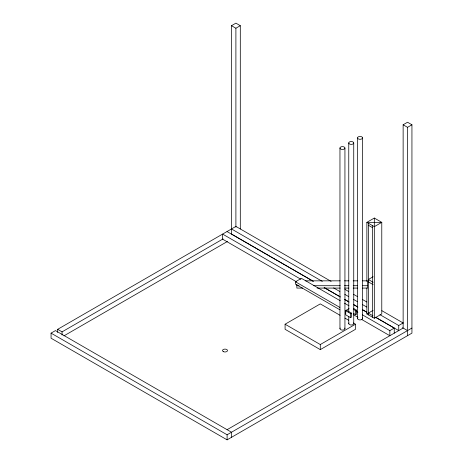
<?xml version="1.0" encoding="UTF-8"?>
<svg xmlns="http://www.w3.org/2000/svg" width="463" height="463" viewBox="0 0 463 463"><rect width="100%" height="100%" fill="white"/><g stroke="black" fill="none" stroke-linecap="round" stroke-linejoin="round"><path stroke-width="0.69" d="M313.549 281.411L231.5 234.041L231.5 25.691L235.899 23.15L240.303 25.691L240.303 228.959M231.5 25.691L235.899 28.231L240.303 25.691M227.101 429.687L403.134 328.053L403.134 124.784L407.538 122.244L411.937 124.784L411.937 333.134L227.101 439.85L51.063 338.216L51.063 333.134L55.462 330.594L231.5 432.228L231.5 437.309M57.667 332.498L57.667 329.326L235.899 226.419L331.126 281.394M403.134 124.784L407.538 127.325L411.937 124.784M57.667 329.326L62.065 331.867L223.068 238.914M63.946 335.86L227.449 241.46M366.864 287.992L366.864 313.96L374.318 318.26L381.778 313.96L381.778 222.35L374.318 218.05L366.864 222.35L366.864 281.498M339.865 309.776L295.463 284.143L295.463 281.776L301.425 278.332L340.201 300.719M353.645 323.145L355.497 324.216L355.497 329.297L320.292 349.623L285.086 329.297L285.086 324.216L320.292 303.89L340.056 315.297M373.126 284.623L368.357 281.869L368.357 279.502L373.126 276.752M349.073 308.595L345.496 310.661L345.496 313.029M345.745 310.806L346.619 310.308L351.452 313.098L351.452 317.161L350.578 317.659L345.745 314.869L345.745 310.806L350.578 313.596L351.452 313.098M353.257 309.261L355.671 310.656L356.545 310.158L356.545 314.215L355.671 314.718L353.257 313.324M366.864 313.96L373.08 310.372M285.086 324.216L320.292 344.541L355.497 324.216M362.286 314.73L389.846 330.64L394.25 328.099L394.25 333.186M379.944 314.666L398.736 325.512L403.134 322.971M51.063 333.134L227.101 434.769L411.937 328.053M305.528 280.844L340.183 280.844M344.513 280.844L348.847 280.844M353.176 280.844L357.511 280.844M362.564 280.844L367.616 280.844L367.616 288.079L362.564 288.079M296.864 285.712L299.029 285.712M313.468 285.712L340.183 285.712M344.513 285.712L348.847 285.712M353.176 285.712L357.511 285.712M362.564 285.712L367.616 285.712M302.64 288.079L296.864 288.079L296.864 284.323M317.08 288.079L340.183 288.079M344.513 288.079L348.847 288.079M353.176 288.079L357.511 288.079M368.623 225.4L372.559 227.674M368.357 279.502L373.126 282.256M344.883 289.34L348.662 291.522M353.651 294.404L357.436 296.586M362.425 299.468L366.829 302.009M381.842 310.679L403.169 322.989M231.5 228.959L322.317 281.394M333.591 287.905L339.859 291.522M344.871 294.416L348.627 296.58M353.639 299.474L357.395 301.644M362.407 304.538L366.789 307.067M402.526 327.7L407.538 330.594M324.823 287.922L339.859 296.604M344.871 299.497L348.627 301.662M353.639 304.556L357.395 306.726M362.407 309.62L366.789 312.149M375.557 317.213L398.736 330.594L398.736 325.512M227.015 231.552L312.826 281.093M324.1 287.598L340.38 297.003M344.767 299.532L349.154 302.067M353.535 304.596L357.922 307.125M362.303 309.66L366.69 312.189M368.571 313.277L372.952 315.807M375.458 317.253L394.25 328.099M344.576 303.248L348.957 305.777M353.524 308.41L356.545 310.158M300.909 279.293L222.616 234.093L222.616 239.174L296.523 281.845M356.024 311.113L357.905 312.201M353.518 314.753L357.905 317.282M361.661 319.453L389.846 335.727L389.846 330.64M295.463 281.776L339.865 307.415M344.999 318.15L348.703 320.292M407.538 127.325L407.538 335.675M374.318 218.05L374.318 318.26M372.559 225.637L372.559 317.248M368.623 223.369L368.623 314.973M362.541 137.876A2.489 1.435 0 0 1 358.808 139.12A2.489 1.435 0 0 1 358.808 136.626A2.489 1.435 0 0 1 362.541 137.876L362.541 318.492M357.563 137.876L357.563 318.492M355.671 310.656L355.671 314.718M353.738 142.957A2.489 1.435 0 0 1 350.005 144.201A2.489 1.435 0 0 1 350.005 141.713A2.489 1.435 0 0 1 353.738 142.957L353.738 323.573M350.578 313.596L350.578 317.659M348.761 142.957L348.761 312.01M348.761 316.345L348.761 323.573M344.935 148.038A2.489 1.435 0 0 1 341.202 149.283A2.489 1.435 0 0 1 341.202 146.794A2.489 1.435 0 0 1 344.935 148.038L344.935 328.655M339.958 148.038L339.958 328.655M320.292 344.541L320.292 349.623M235.899 28.231L235.899 227.159M227.101 434.769L227.101 439.85M62.065 331.867L62.065 335.038M362.315 317.89A2.489 1.435 0 0 1 360.052 319.927A2.489 1.435 0 0 1 357.783 317.89M353.512 322.971A2.489 1.435 0 0 1 351.249 325.009A2.489 1.435 0 0 1 348.986 322.971M344.709 328.059A2.489 1.435 0 0 1 342.446 330.09A2.489 1.435 0 0 1 340.183 328.059M381.778 222.35L374.318 226.656L366.864 222.35L381.778 222.35M223.612 351.735A2.489 1.435 0 0 0 227.489 350.647A2.489 1.435 0 0 0 223.918 349.252A2.489 1.435 0 0 0 223.612 351.735"/></g></svg>
